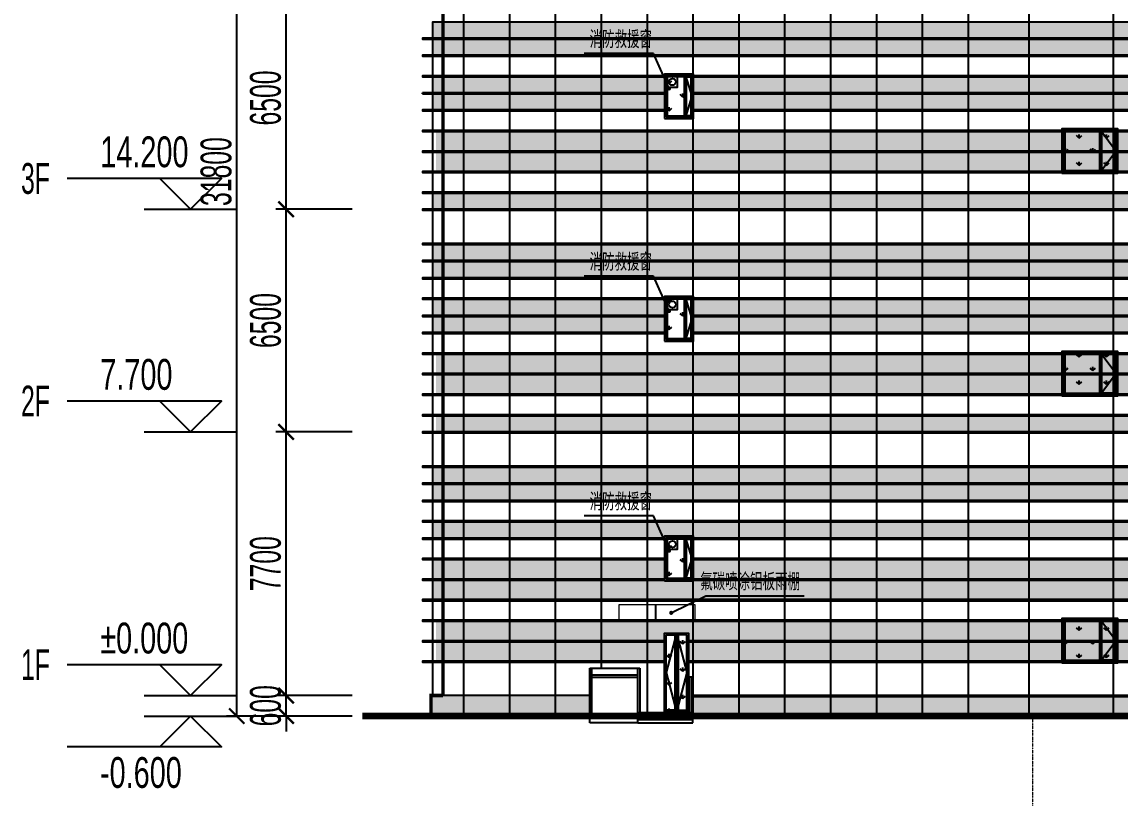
# Model space of a CAD drawing. Extents: x 137748 to 546915, y -417571 to -267079.
# Drawn here: x 138467 to 170534, y -312500 to -289836 of the extents above; entities that cross this region are included whole.
import ezdxf
from ezdxf.enums import TextEntityAlignment as Align

# ---------------------------------------------------------------- set-up
doc = ezdxf.new("R2010")
doc.units = 0
doc.linetypes.add('DASHDOT', pattern=[1, 0.5, -0.25, 0, -0.25])
doc.layers.get('0').update_dxf_attribs({"color": 8})
doc.layers.get('Defpoints').update_dxf_attribs({"color": 8})
for name, color, linetype in [('#幕墙分格线-立面', 8, 'Continuous'), ('#文字', 8, 'Continuous'), ('#标注', 8, 'Continuous'), ('A-ELEV-1', 8, 'Continuous'), ('A-ELEV-2', 8, 'Continuous'), ('A-ELEV-3', 8, 'Continuous'), ('A-ELEV-8', 8, 'Continuous'), ('A-FLOR-RAIL', 8, 'Continuous'), ('DIM_LEAD', 8, 'Continuous'), ('E-HATCH3', 8, 'Continuous'), ('E_WINDOW', 8, 'Continuous'), ('S_STAIR', 8, 'Continuous'), ('STAIR', 8, 'Continuous')]:
    doc.layers.add(name, color=color, linetype=linetype)
for name, color, linetype, lineweight in [('DOOR_FIRE', 8, 'Continuous', 13), ('DOTE', 8, 'DASHDOT', 5), ('PUB_TEXT', 8, 'Continuous', 5)]:
    doc.layers.add(name, color=color, linetype=linetype, lineweight=lineweight)
doc.styles.add('#文字', font='jrs.shx', dxfattribs={"width": 0.7, "bigfont": 'hztxt.shx'})
doc.styles.add('_TCH_DIM', font='SIMPLEX', dxfattribs={"bigfont": 'GBCBIG'})
doc.styles.add('HZ', font='jrs.shx', dxfattribs={"width": 0.6, "bigfont": 'hztxt.shx'})
doc.styles.add('JHZX', font='jrs.shx', dxfattribs={"width": 0.6, "bigfont": 'jhz.shx'})
doc.styles.add('楷体', font='', dxfattribs={"width": 0.75})
doc.styles.get('楷体').set_extended_font_data('KaiTi_GB2312')
doc.dimstyles.new('JZBZ-300', dxfattribs={"dimscale": 300, "dimtxt": 3, "dimasz": 1.5, "dimexe": 1, "dimexo": 1, "dimgap": 0.5, "dimtad": 1, "dimdec": 0, "dimdsep": 46, "dimtxsty": 'JHZX', "dimblk1": 'ARCHTICK', "dimblk2": 'ARCHTICK', "dimsah": 1, "dimcen": 0, "dimclrd": 1, "dimclre": 1, "dimclrt": 2, "dimadec": 1, "dimazin": 2, "dimtfac": 1, "dimtdec": 0, "dimtix": 1, "dimtmove": 0, "dimatfit": 3, "dimfxl": 1, "dimtolj": 1, "dimlwd": -1, "dimlwe": -1, "dimarcsym": 1})
pattern_1 = [(270, (-150412.94, 309406.03), (500, -250), [50, -200]), (270, (-150312.94, 309406.03), (500, -250), [50, -200]), (5e-10, (-150162.94, 309481.03), (500, 250), [100, -400]), (5e-10, (-150162.94, 309031.03), (500, 250), [100, -400]), (333.43495, (-150562.94, 309506.03), (500, -2e-07), [223.6, -335.417]), (333.43495, (-150362.94, 309356.03), (500, -1e-05), [223.6, -335.417]), (333.43495, (-150562.94, 309481.03), (500, -2e-07), [167.7, -111.8, 167.7, -111.817]), (26.56505, (-150562.94, 309281.03), (500, 2e-07), [167.7, -111.8, 167.7, -111.817]), (26.56505, (-150362.94, 309406.03), (500, 2e-07), [223.6, -335.417]), (26.56505, (-150562.94, 309256.03), (500, 2e-07), [223.6, -335.417])]
pattern_2 = [(90, (-49776.75, 120), (-399.118, 399.118), [105.832, -692.404]), (45, (-49776.75, 120), (-399.118, 399.118), [105.832, -458.606]), (135, (-49776.75, 120), (-399.118, -399.118), [105.832, -458.606])]

# ---------------------------------------------------------------- blocks, each defined once
blk = doc.blocks.new('R1-R6网格')
at = {"layer": 'E-HATCH3'}
h = blk.add_hatch(dxfattribs=at)
h.set_pattern_fill('菱形金属网', color=256, scale=250, angle=-90, style=0)
h.set_pattern_definition(pattern_1)
h.paths.add_polyline_path([(139047, 19200), (-97, 19200), (-97, 19670), (139047, 19670)])
h = blk.add_hatch(dxfattribs=at)
h.set_pattern_fill('菱形金属网', color=256, scale=250, angle=-90, style=0)
h.set_pattern_definition(pattern_1)
h.paths.add_polyline_path([(139047, 18700), (-97, 18700), (-97, 19170), (139047, 19170)])
h = blk.add_hatch(dxfattribs=at)
h.set_pattern_fill('菱形金属网', color=256, scale=250, angle=-90, style=0)
h.set_pattern_definition(pattern_1)
h.paths.add_polyline_path([(6668, 17600), (6668, 18070), (-97, 18070), (-97, 17600)])
h.paths.add_polyline_path([(7513, 18070), (7513, 17600), (139047, 17600), (139047, 18070)])
h = blk.add_hatch(dxfattribs=at)
h.set_pattern_fill('菱形金属网', color=256, scale=250, angle=-90, style=0)
h.set_pattern_definition(pattern_1)
h.paths.add_polyline_path([(6668, 17100), (6668, 17570), (-97, 17570), (-97, 17100)])
h.paths.add_polyline_path([(7513, 17570), (7513, 17100), (139047, 17100), (139047, 17570)])
h = blk.add_hatch(dxfattribs=at)
h.set_pattern_fill('菱形金属网', color=256, scale=250, angle=-90, style=0)
h.set_pattern_definition(pattern_1)
h.paths.add_polyline_path([(6668, 16470), (6668, 15900), (138950, 15900), (138950, 16470)])
h.paths.add_polyline_path([(6668, 15900), (6668, 16470), (0, 16470), (0, 15900)])
h = blk.add_hatch(dxfattribs=at)
h.set_pattern_fill('菱形金属网', color=256, scale=250, angle=-90, style=0)
h.set_pattern_definition(pattern_1)
h.paths.add_polyline_path([(7513, 15870), (7513, 15300), (138950, 15300), (138950, 15870)])
h.paths.add_polyline_path([(7497, 15300), (7497, 15870), (0, 15870), (0, 15300)])
h = blk.add_hatch(dxfattribs=at)
h.set_pattern_fill('菱形金属网', color=256, scale=250, angle=-90, style=0)
h.set_pattern_definition(pattern_1)
h.paths.add_polyline_path([(139047, 14200), (-97, 14200), (-97, 14670), (139047, 14670)])
h = blk.add_hatch(dxfattribs=at)
h.set_pattern_fill('菱形金属网', color=256, scale=250, angle=-90, style=0)
h.set_pattern_definition(pattern_1)
h.paths.add_polyline_path([(139047, 12700), (-97, 12700), (-97, 13170), (139047, 13170)])
h = blk.add_hatch(dxfattribs=at)
h.set_pattern_fill('菱形金属网', color=256, scale=250, angle=-90, style=0)
h.set_pattern_definition(pattern_1)
h.paths.add_polyline_path([(139047, 12200), (-97, 12200), (-97, 12670), (139047, 12670)])
h = blk.add_hatch(dxfattribs=at)
h.set_pattern_fill('菱形金属网', color=256, scale=250, angle=-90, style=0)
h.set_pattern_definition(pattern_1)
h.paths.add_polyline_path([(6668, 11100), (6668, 11570), (-97, 11570), (-97, 11100)])
h.paths.add_polyline_path([(7513, 11570), (7513, 11100), (139047, 11100), (139047, 11570)])
h = blk.add_hatch(dxfattribs=at)
h.set_pattern_fill('菱形金属网', color=256, scale=250, angle=-90, style=0)
h.set_pattern_definition(pattern_1)
h.paths.add_polyline_path([(6668, 10600), (6668, 11070), (-97, 11070), (-97, 10600)])
h.paths.add_polyline_path([(7513, 11070), (7513, 10600), (139047, 10600), (139047, 11070)])
h = blk.add_hatch(dxfattribs=at)
h.set_pattern_fill('菱形金属网', color=256, scale=250, angle=-90, style=0)
h.set_pattern_definition(pattern_1)
h.paths.add_polyline_path([(7497, 9400), (7497, 9970), (0, 9970), (0, 9400)])
h.paths.add_polyline_path([(54198, 9400), (54198, 9970), (7513, 9970), (7513, 9400)])
h.paths.add_polyline_path([(58692, 9970), (58692, 9400), (138950, 9400), (138950, 9970)])
h = blk.add_hatch(dxfattribs=at)
h.set_pattern_fill('菱形金属网', color=256, scale=250, angle=-90, style=0)
h.set_pattern_definition(pattern_1)
h.paths.add_polyline_path([(7497, 8800), (7497, 9370), (0, 9370), (0, 8800)])
h.paths.add_polyline_path([(54198, 8800), (54198, 9370), (7513, 9370), (7513, 8800), (53025, 8800), (53025, 8900), (53075, 8900), (53075, 8800)])
h.paths.add_polyline_path([(58692, 9370), (58692, 8800), (59815, 8800), (59815, 8900), (59865, 8900), (59865, 8800), (138950, 8800), (138950, 9370)])
h = blk.add_hatch(dxfattribs=at)
h.set_pattern_fill('菱形金属网', color=256, scale=250, angle=-90, style=0)
h.set_pattern_definition(pattern_1)
h.paths.add_polyline_path([(53025, 7700), (53025, 8170), (0, 8170), (0, 7700)])
h.paths.add_polyline_path([(59865, 8170), (59865, 7700), (138950, 7700), (138950, 8170)])
h.paths.add_polyline_path([(54198, 7700), (54198, 8170), (53075, 8170), (53075, 7700)])
h.paths.add_polyline_path([(58692, 8170), (58692, 7700), (59815, 7700), (59815, 8170)])
h = blk.add_hatch(dxfattribs=at)
h.set_pattern_fill('菱形金属网', color=256, scale=250, angle=-90, style=0)
h.set_pattern_definition(pattern_1)
h.paths.add_polyline_path([(139047, 6200), (-97, 6200), (-97, 6670), (139047, 6670)])
h = blk.add_hatch(dxfattribs=at)
h.set_pattern_fill('菱形金属网', color=256, scale=250, angle=-90, style=0)
h.set_pattern_definition(pattern_1)
h.paths.add_polyline_path([(139047, 5700), (-97, 5700), (-97, 6170), (139047, 6170)])
h = blk.add_hatch(dxfattribs=at)
h.set_pattern_fill('菱形金属网', color=256, scale=250, angle=-90, style=0)
h.set_pattern_definition(pattern_1)
h.paths.add_polyline_path([(6668, 4600), (6668, 4650), (7528, 4650), (7528, 4600), (139047, 4600), (139047, 5070), (-97, 5070), (-97, 4600)])
h = blk.add_hatch(dxfattribs=at)
h.set_pattern_fill('菱形金属网', color=256, scale=250, angle=-90, style=0)
h.set_pattern_definition(pattern_1)
h.paths.add_polyline_path([(7528, 3970), (7528, 3400), (139047, 3400), (139047, 3970)])
h.paths.add_polyline_path([(6668, 3400), (6668, 3970), (-97, 3970), (-97, 3400)])
h = blk.add_hatch(dxfattribs=at)
h.set_pattern_fill('菱形金属网', color=256, scale=250, angle=-90, style=0)
h.set_pattern_definition(pattern_1)
h.paths.add_polyline_path([(7528, 3370), (7528, 3355), (6668, 3355), (6668, 3370), (-97, 3370), (-97, 2800), (139047, 2800), (139047, 3370)])
h = blk.add_hatch(dxfattribs=at)
h.set_pattern_fill('菱形金属网', color=256, scale=250, angle=-90, style=0)
h.set_pattern_definition(pattern_1)
h.paths.add_polyline_path([(6668, 1600), (6668, 1820), (7373, 1820), (7373, 1600), (7497, 1600), (7497, 2170), (0, 2172), (0, 1602)])
h.paths.add_polyline_path([(47919, 1600), (47919, 2170), (7512, 2170), (7512, 1600)])
h.paths.add_polyline_path([(47919, 2170), (47919, 1600), (53743, 1600), (53743, 2170)])
h = blk.add_hatch(dxfattribs=at)
h.set_pattern_fill('菱形金属网', color=256, scale=250, angle=-90, style=0)
h.set_pattern_definition(pattern_1)
h.paths.add_polyline_path([(6668, 1202), (6668, 1571), (0, 1572), (0, 1002), (6668, 1002), (6668, 1202)])
h.paths.add_polyline_path([(47919, 1000), (47919, 1570), (7373, 1570), (7373, 1000)])
h.paths.add_polyline_path([(47919, 1570), (47919, 1000), (53743, 1000), (53743, 1570)])
at = {"layer": 'A-ELEV-1', "ltscale": 5}
for points in [[(139047, 19200), (-97, 19200), (-97, 19670), (139047, 19670)], [(139047, 18700), (-97, 18700), (-97, 19170), (139047, 19170)], [(139047, 14200), (-97, 14200), (-97, 14670), (139047, 14670)], [(139047, 13200), (-97, 13200), (-97, 14170), (139047, 14170)], [(139047, 12700), (-97, 12700), (-97, 13170), (139047, 13170)], [(139047, 12200), (-97, 12200), (-97, 12670), (139047, 12670)], [(139047, 6200), (-97, 6200), (-97, 6670), (139047, 6670)], [(139047, 5700), (-97, 5700), (-97, 6170), (139047, 6170)], [(139047, 5100), (-97, 5100), (-97, 5670), (139047, 5670)]]:
    blk.add_lwpolyline(points, close=True, dxfattribs=at)
for points in [[(6668, 18100), (-97, 18100), (-97, 18670), (139047, 18670), (139047, 18100), (7513, 18100)], [(6668, 17600), (-97, 17600), (-97, 18070), (6668, 18070)], [(7513, 18070), (139047, 18070), (139047, 17600), (7513, 17600)], [(6668, 17100), (-97, 17100), (-97, 17570), (6668, 17570)], [(7513, 17570), (139047, 17570), (139047, 17100), (7513, 17100)], [(7513, 16500), (-97, 16500), (-97, 17070), (6668, 17070)], [(7513, 17070), (139047, 17070), (139047, 16500), (7513, 16500)], [(7513, 15900), (-97, 15900), (-97, 16470), (7513, 16470)], [(7513, 16470), (139047, 16470), (139047, 15900), (7513, 15900)], [(7513, 15300), (-97, 15300), (-97, 15870), (7513, 15870)], [(7513, 15870), (139047, 15870), (139047, 15300), (7513, 15300)], [(7513, 15270), (139047, 15270), (139047, 14700), (-97, 14700), (-97, 15270), (7513, 15270)], [(6668, 11600), (-97, 11600), (-97, 12170), (139047, 12170), (139047, 11600), (7513, 11600)], [(6668, 11100), (-97, 11100), (-97, 11570), (6668, 11570)], [(7513, 11570), (139047, 11570), (139047, 11100), (7513, 11100)], [(6668, 10600), (-97, 10600), (-97, 11070), (6668, 11070)], [(7513, 11070), (139047, 11070), (139047, 10600), (7513, 10600)], [(7513, 10000), (-97, 10000), (-97, 10570), (6668, 10570)], [(7513, 10570), (54198, 10570)], [(7513, 9400), (-97, 9400), (-97, 9970), (7513, 9970)], [(54198, 10000), (7513, 10000)], [(7513, 9970), (54198, 9970)], [(7513, 8800), (-97, 8800), (-97, 9370), (7513, 9370)], [(54198, 9400), (7513, 9400)], [(7513, 9370), (54198, 9370)], [(53025, 8200), (-97, 8200), (-97, 8770), (7513, 8770)], [(53025, 8800), (7513, 8800)], [(7513, 8770), (53025, 8770)], [(53025, 7700), (-97, 7700), (-97, 8170), (53025, 8170)], [(59865, 6700), (-97, 6700), (-97, 7670), (52975, 7670)], [(6668, 4600), (-97, 4600), (-97, 5070), (139047, 5070), (139047, 4600), (7528, 4600)], [(6668, 4000), (-97, 4000), (-97, 4570), (6668, 4570)], [(7528, 4570), (139047, 4570), (139047, 4000), (7528, 4000)], [(6668, 3400), (-97, 3400), (-97, 3970), (6668, 3970)], [(7528, 3970), (139047, 3970), (139047, 3400), (7528, 3400)], [(7528, 3370), (139047, 3370), (139047, 2800), (-97, 2800), (-97, 3370), (6668, 3370)], [(7512, 2200), (-97, 2200), (-97, 2770), (53743, 2770)], [(6668, 1600), (-97, 1600), (-97, 2170), (7512, 2170)], [(53743, 2200), (7512, 2200)], [(7512, 2170), (48448, 2170)], [(6668, 1570), (6668, 1106), (6668, 1000), (-97, 1000), (-97, 1570), (6668, 1570)], [(48448, 1600), (7373, 1600)], [(7373, 1570), (48448, 1570)], [(4497, 0), (-97, 0), (-97, 970), (6668, 970)], [(48448, 1000), (7373, 1000)], [(7373, 970), (52995, 970)], [(53045, 970), (53743, 970), (53743, -2), (7512, 0)]]:
    blk.add_lwpolyline(points, dxfattribs=at)
blk = doc.blocks.new('R1-R6板')
at = {"layer": 'A-ELEV-2'}
for p, q in [((3, 16600), (3, 16630)), ((7068, 16630), (3, 16630)), ((3, 16600), (7068, 16600)), ((139747, 16630), (7913, 16630)), ((7913, 16600), (139747, 16600)), ((4897, -970), (600, -970))]:
    blk.add_line(p, q, dxfattribs=at)
for points in [[(139747, 18230), (3, 18230), (3, 18200), (139747, 18200)], [(139747, 17730), (3, 17730), (3, 17700), (139747, 17700)], [(139747, 13730), (3, 13730), (3, 13700), (139747, 13700)], [(139747, 13230), (3, 13230), (3, 13200), (139747, 13200)], [(139747, 12230), (3, 12230), (3, 12200), (139747, 12200)], [(139747, 11730), (3, 11730), (3, 11700), (139747, 11700)], [(139747, 11230), (3, 11230), (3, 11200), (139747, 11200)], [(139747, 5730), (3, 5730), (3, 5700), (139747, 5700)], [(139747, 5230), (3, 5230), (3, 5200), (139747, 5200)], [(139747, 4730), (3, 4730), (3, 4700), (139747, 4700)], [(139747, 4130), (3, 4130), (3, 4100), (139747, 4100)]]:
    blk.add_lwpolyline(points, close=True, dxfattribs=at)
for points in [[(7068, 17130), (3, 17130), (3, 17100), (7068, 17100)], [(7913, 17100), (139747, 17100), (139747, 17130), (7913, 17130)], [(7068, 16130), (3, 16130), (3, 16100), (7068, 16100)], [(7913, 16100), (139747, 16100), (139747, 16130), (7913, 16130)], [(19831, 15500), (139747, 15500), (139747, 15530), (3, 15530), (3, 15500), (7897, 15500)], [(7913, 15500), (19831, 15500)], [(7897, 14930), (3, 14930), (3, 14900), (7897, 14900)], [(19831, 14930), (7913, 14930)], [(7913, 14900), (19831, 14900)], [(19831, 14900), (139747, 14900), (139747, 14930), (19831, 14930)], [(7897, 14330), (3, 14330), (3, 14300), (139747, 14300), (139747, 14330), (19831, 14330)], [(19831, 14330), (7913, 14330)], [(7068, 10630), (3, 10630), (3, 10600), (7068, 10600)], [(7913, 10600), (139747, 10600), (139747, 10630), (7913, 10630)], [(7068, 10130), (3, 10130), (3, 10100), (7068, 10100)], [(7913, 10100), (139747, 10100), (139747, 10130), (7913, 10130)], [(7068, 9630), (3, 9630), (3, 9600), (7068, 9600)], [(7913, 9600), (139747, 9600), (139747, 9630), (7913, 9630)], [(54598, 9030), (3, 9030), (3, 9000), (7897, 9000)], [(7913, 9000), (19809, 9000)], [(19831, 9000), (54598, 9000)], [(7897, 8430), (3, 8430), (3, 8400), (7897, 8400)], [(19809, 8430), (7913, 8430)], [(7913, 8400), (19809, 8400)], [(54598, 8430), (19831, 8430)], [(19831, 8400), (54598, 8400)], [(7897, 7830), (3, 7830), (3, 7800), (53425, 7800)], [(19809, 7830), (7913, 7830)], [(53425, 7830), (19831, 7830)], [(53425, 7230), (3, 7230), (3, 7200), (53425, 7200)], [(53375, 6730), (3, 6730), (3, 6700), (53375, 6700)], [(7068, 3630), (3, 3630), (3, 3600), (7068, 3600)], [(7913, 3600), (139747, 3600), (139747, 3630), (7913, 3630)], [(7068, 3030), (3, 3030), (3, 3000), (7068, 3000)], [(7913, 3000), (139747, 3000), (139747, 3030), (7913, 3030)], [(7068, 2430), (3, 2430), (3, 2400), (7068, 2400)], [(7913, 2400), (139747, 2400), (139747, 2430), (7913, 2430)], [(98462, 1800), (139747, 1800), (139747, 1830), (3, 1830), (3, 1800), (54143, 1800)], [(6587, 1230), (3, 1230), (3, 1200), (6587, 1200)], [(54143, 1230), (7912, 1230)], [(7912, 1200), (46657, 1200)], [(6587, 630), (3, 630), (3, 600), (6587, 600)], [(46657, 630), (7912, 630)], [(7912, 600), (46657, 600)], [(4947, 30), (3, 30), (3, 0), (4947, 0)], [(46657, 30), (7912, 30)], [(7912, 0), (53395, 0)], [(53345, -970), (7912, -970)], [(7912, -1000), (53345, -1000)]]:
    blk.add_lwpolyline(points, dxfattribs=at)
blk = doc.blocks.new('XZCAD')
at = {"layer": '#幕墙分格线-立面', "ltscale": 300}
for p, q in [((151363, -278306), (151363, -310106)), ((152703, -278306), (152703, -310106)), ((154042, -278306), (154042, -310106)), ((155381, -278306), (155381, -308706)), ((156721, -278306), (156721, -310106)), ((158060, -278306), (158060, -310106)), ((159400, -278306), (159400, -310106)), ((160739, -278306), (160739, -310106)), ((162078, -278306), (162078, -310106)), ((163418, -278306), (163418, -310106)), ((164757, -278306), (164757, -310106)), ((166096, -278306), (166096, -310106)), ((167873, -278306), (167873, -310106)), ((170335, -278306), (170335, -310106))]:
    blk.add_line(p, q, dxfattribs=at)
blk = doc.blocks.new('A$Cc5325ee2')
at = {"layer": 'E-HATCH3'}
h = blk.add_hatch(dxfattribs=at)
h.set_pattern_fill('GRASS', color=256, scale=200, style=0)
h.set_pattern_definition(pattern_2)
h.paths.add_polyline_path([(-49727, 17500), (-48982, 17500), (-48982, 18700), (-49727, 18700)])
h = blk.add_hatch(dxfattribs=at)
h.set_pattern_fill('GRASS', color=256, scale=200, style=0)
h.set_pattern_definition(pattern_2)
h.paths.add_polyline_path([(-38169, 15850), (-36536, 15850), (-36536, 17150), (-38169, 17150)])
h = blk.add_hatch(dxfattribs=at)
h.set_pattern_fill('GRASS', color=256, scale=200, style=0)
h.set_pattern_definition(pattern_2)
h.paths.add_polyline_path([(-49727, 11000), (-48982, 11000), (-48982, 12200), (-49727, 12200)])
h = blk.add_hatch(dxfattribs=at)
h.set_pattern_fill('GRASS', color=256, scale=200, style=0)
h.set_pattern_definition(pattern_2)
h.paths.add_polyline_path([(-38169, 9350), (-36536, 9350), (-36536, 10650), (-38169, 10650)])
h = blk.add_hatch(dxfattribs=at)
h.set_pattern_fill('GRASS', color=256, scale=200, style=0)
h.set_pattern_definition(pattern_2)
h.paths.add_polyline_path([(-49727, 4000), (-48982, 4000), (-48982, 5200), (-49727, 5200)])
h = blk.add_hatch(dxfattribs=at)
h.set_pattern_fill('GRASS', color=256, scale=200, style=0)
h.set_pattern_definition(pattern_2)
h.paths.add_polyline_path([(-38169, 1550), (-36536, 1550), (-36536, 2850), (-38169, 2850)])
h = blk.add_hatch(dxfattribs=at)
h.set_pattern_fill('GRASS', color=256, scale=200, style=0)
h.set_pattern_definition(pattern_2)
edge = h.paths.add_edge_path()
edge.add_line((-49777, 2420), (-49073, 2420))
edge.add_line((-49073, 2420), (-49073, 120))
edge.add_line((-49073, 120), (-49777, 120))
edge.add_line((-49777, 120), (-49777, 2420))
edge.add_line((-49777, 2420), (-49073, 2420))
at = {"layer": 'A-FLOR-RAIL'}
for p, q in [((-51959, 100), (-51959, 1400)), ((-51959, 1400), (-51909, 1400)), ((-51909, 1400), (-50551, 1400)), ((-51909, 1400), (-51909, 100)), ((-50551, 100), (-50551, 1400)), ((-50551, 1400), (-50501, 1400)), ((-50501, 1400), (-50501, 100)), ((-51909, 1200), (-50551, 1200)), ((-51909, 1140), (-50551, 1140))]:
    blk.add_line(p, q, dxfattribs=at)
blk.add_lwpolyline([(-49033, 100), (-49033, 1150), (-48983, 1150), (-48983, 100)], dxfattribs=at)
at = {"layer": 'DIM_LEAD'}
for p, q in [((-50101, 19348), (-52122, 19348)), ((-49644, 18328), (-50101, 19348)), ((-50101, 12848), (-52122, 12848)), ((-49644, 11828), (-50101, 12848)), ((-50101, 5848), (-52122, 5848)), ((-49644, 4828), (-50101, 5848)), ((-49580, 3015), (-48573, 3512)), ((-48573, 3512), (-45697, 3512))]:
    blk.add_line(p, q, dxfattribs=at)
at = {"layer": 'DIM_LEAD', "const_width": 60}
for points in [[(-49632, 18300, 1), (-49656, 18355, 1)], [(-49632, 11800, 1), (-49656, 11855, 1)], [(-49632, 4800, 1), (-49656, 4855, 1)], [(-49607, 3002, 1), (-49553, 3028, 1)]]:
    blk.add_lwpolyline(points, format="xyb", close=True, dxfattribs=at)
at = {"layer": 'DOOR_FIRE'}
blk.add_lwpolyline([(-51112, 2780), (-48885, 2780), (-48885, 3250), (-51112, 3250)], close=True, dxfattribs=at)
at = {"layer": 'E_WINDOW'}
for p, q in [((-49166, 18700), (-49166, 17500)), ((-49166, 12200), (-49166, 11000)), ((-49166, 5200), (-49166, 4000)), ((-50033, 2780), (-50033, 3250)), ((-49425, 2420), (-49425, 120))]:
    blk.add_line(p, q, dxfattribs=at)
at = {"layer": 'E_WINDOW', "ltscale": 250}
for points in [[(-49777, 17450), (-48932, 17450), (-48932, 18750), (-49777, 18750)], [(-49727, 17500), (-48982, 17500), (-48982, 18700), (-49727, 18700)], [(-49697, 17530), (-49196, 17530), (-49196, 18670), (-49697, 18670)], [(-49012, 17530), (-49136, 17530), (-49136, 18670), (-49012, 18670)], [(-38169, 15850), (-36536, 15850), (-36536, 17150), (-38169, 17150)], [(-38119, 15900), (-36586, 15900), (-36586, 17100), (-38119, 17100)], [(-38089, 15930), (-37066, 15930), (-37066, 17070), (-38089, 17070)], [(-36616, 15930), (-37006, 15930), (-37006, 17070), (-36616, 17070)], [(-49777, 10950), (-48932, 10950), (-48932, 12250), (-49777, 12250)], [(-49727, 11000), (-48982, 11000), (-48982, 12200), (-49727, 12200)], [(-49697, 11030), (-49196, 11030), (-49196, 12170), (-49697, 12170)], [(-49012, 11030), (-49136, 11030), (-49136, 12170), (-49012, 12170)], [(-38169, 9350), (-36536, 9350), (-36536, 10650), (-38169, 10650)], [(-38119, 9400), (-36586, 9400), (-36586, 10600), (-38119, 10600)], [(-38089, 9430), (-37066, 9430), (-37066, 10570), (-38089, 10570)], [(-36616, 9430), (-37006, 9430), (-37006, 10570), (-36616, 10570)], [(-49777, 3950), (-48932, 3950), (-48932, 5250), (-49777, 5250)], [(-49727, 4000), (-48982, 4000), (-48982, 5200), (-49727, 5200)], [(-49697, 4030), (-49196, 4030), (-49196, 5170), (-49697, 5170)], [(-49012, 4030), (-49136, 4030), (-49136, 5170), (-49012, 5170)], [(-38169, 1550), (-36536, 1550), (-36536, 2850), (-38169, 2850)], [(-38119, 1600), (-36586, 1600), (-36586, 2800), (-38119, 2800)], [(-38089, 1630), (-37066, 1630), (-37066, 2770), (-38089, 2770)], [(-36616, 1630), (-37006, 1630), (-37006, 2770), (-36616, 2770)], [(-49727, 2370), (-49475, 2370), (-49475, 170), (-49727, 170)], [(-49123, 2370), (-49375, 2370), (-49375, 170), (-49123, 170)]]:
    blk.add_lwpolyline(points, close=True, dxfattribs=at)
for points in [[(-49166, 18700), (-48982, 18100), (-49166, 17500)], [(-37036, 17100), (-36586, 16500), (-37036, 15900)], [(-49166, 12200), (-48982, 11600), (-49166, 11000)], [(-37036, 10600), (-36586, 10000), (-37036, 9400)], [(-49166, 5200), (-48982, 4600), (-49166, 4000)], [(-37036, 2800), (-36586, 2200), (-37036, 1600)], [(-49777, 2420), (-49073, 2420), (-49073, 120), (-49777, 120), (-49777, 2420), (-49073, 2420)], [(-49425, 2420), (-49727, 1270), (-49425, 120)], [(-49425, 2420), (-49123, 1270), (-49425, 120)]]:
    blk.add_lwpolyline(points, dxfattribs=at)
at = {"layer": 'S_STAIR'}
for points in [[(-49397, 18670), (-49697, 18670), (-49697, 18370), (-49397, 18370)], [(-49397, 12170), (-49697, 12170), (-49697, 11870), (-49397, 11870)], [(-49397, 5170), (-49697, 5170), (-49697, 4870), (-49397, 4870)]]:
    blk.add_lwpolyline(points, close=True, dxfattribs=at)
for centre in [(-49547, 18520), (-49547, 12020), (-49547, 5020)]:
    blk.add_circle(centre, 100, dxfattribs=at)
at = {"layer": 'STAIR'}
for points in [[(-51959, -200), (-51959, 100)], [(-50551, 100), (-48933, 100)], [(-50551, -200), (-50551, 100)], [(-50551, 0), (-48945, 0)], [(-48945, -200), (-48945, 100)], [(-50551, -200), (-51959, -200)], [(-50551, -100), (-48945, -100)], [(-50551, -200), (-48945, -200)]]:
    blk.add_lwpolyline(points, dxfattribs=at)
at = {"layer": 'PUB_TEXT', "style": '_TCH_DIM'}
for s, p in [('消防救援窗', (-51964, 19505)), ('消防救援窗', (-51964, 13005)), ('消防救援窗', (-51964, 6005)), ('氟碳喷涂铝板雨棚', (-48736, 3670))]:
    blk.add_text(s, height=506.4, dxfattribs=at).set_placement(p)
blk = doc.blocks.new('_ARCHTICK')
at = {"color": 0, "linetype": 'ByBlock', "const_width": 0.15}
blk.add_lwpolyline([(-0.5, -0.5), (0.5, 0.5)], dxfattribs=at)
blk = doc.blocks.new('*D510')
at = {"layer": '#标注', "color": 8, "linetype": 'ByBlock', "ltscale": 300, "transparency": 16777216}
for p, q in [((146182, -309506), (146182, -309056)), ((148109, -309506), (145882, -309506)), ((146182, -310106), (146182, -309506)), ((148109, -310106), (145882, -310106)), ((146182, -310106), (146182, -310556))]:
    blk.add_line(p, q, dxfattribs=at)
at = {"layer": 'Defpoints', "color": 0, "ltscale": 300, "transparency": 16777216}
for p in [(146182, -309506), (148409, -309506), (148409, -310106)]:
    blk.add_point(p, dxfattribs=at)
at = {"layer": '#标注', "color": 8, "ltscale": 300, "transparency": 16777216, "xscale": 450, "yscale": 450, "zscale": 450}
for p, rotation in [((146182, -309506), 270), ((146182, -310106), 90)]:
    blk.add_blockref('_ARCHTICK', p, dxfattribs=dict(at, rotation=rotation))
at = {"layer": '#标注', "color": 8, "ltscale": 300, "transparency": 16777216, "insert": (145582, -309806), "char_height": 900, "attachment_point": 5, "rotation": 90, "style": 'JHZX'}
blk.add_mtext('\\A1;600', dxfattribs=at)
blk = doc.blocks.new('*D511')
at = {"layer": '#标注', "color": 8, "linetype": 'ByBlock', "ltscale": 300, "transparency": 16777216}
for p, q in [((148109, -301806), (145882, -301806)), ((146182, -309506), (146182, -301806)), ((148109, -309506), (145882, -309506))]:
    blk.add_line(p, q, dxfattribs=at)
at = {"layer": 'Defpoints', "color": 0, "ltscale": 300, "transparency": 16777216}
for p in [(146182, -301806), (148409, -301806), (148409, -309506)]:
    blk.add_point(p, dxfattribs=at)
at = {"layer": '#标注', "color": 8, "ltscale": 300, "transparency": 16777216, "xscale": 450, "yscale": 450, "zscale": 450}
for p, rotation in [((146182, -301806), 90), ((146182, -309506), 270)]:
    blk.add_blockref('_ARCHTICK', p, dxfattribs=dict(at, rotation=rotation))
at = {"layer": '#标注', "color": 8, "ltscale": 300, "transparency": 16777216, "insert": (145582, -305656), "char_height": 900, "attachment_point": 5, "rotation": 90, "style": 'JHZX'}
blk.add_mtext('\\A1;7700', dxfattribs=at)
blk = doc.blocks.new('*D512')
at = {"layer": '#标注', "color": 8, "linetype": 'ByBlock', "ltscale": 300, "transparency": 16777216}
for p, q in [((148109, -295306), (145882, -295306)), ((146182, -301806), (146182, -295306)), ((148109, -301806), (145882, -301806))]:
    blk.add_line(p, q, dxfattribs=at)
at = {"layer": 'Defpoints', "color": 0, "ltscale": 300, "transparency": 16777216}
for p in [(146182, -295306), (148409, -295306), (148409, -301806)]:
    blk.add_point(p, dxfattribs=at)
at = {"layer": '#标注', "color": 8, "ltscale": 300, "transparency": 16777216, "xscale": 450, "yscale": 450, "zscale": 450}
for p, rotation in [((146182, -295306), 90), ((146182, -301806), 270)]:
    blk.add_blockref('_ARCHTICK', p, dxfattribs=dict(at, rotation=rotation))
at = {"layer": '#标注', "color": 8, "ltscale": 300, "transparency": 16777216, "insert": (145582, -298556), "char_height": 900, "attachment_point": 5, "rotation": 90, "style": 'JHZX'}
blk.add_mtext('\\A1;6500', dxfattribs=at)
blk = doc.blocks.new('*D513')
at = {"layer": '#标注', "color": 8, "linetype": 'ByBlock', "ltscale": 300, "transparency": 16777216}
for p, q in [((148109, -288806), (145882, -288806)), ((146182, -295306), (146182, -288806)), ((148109, -295306), (145882, -295306))]:
    blk.add_line(p, q, dxfattribs=at)
at = {"layer": 'Defpoints', "color": 0, "ltscale": 300, "transparency": 16777216}
for p in [(146182, -288806), (148409, -288806), (148409, -295306)]:
    blk.add_point(p, dxfattribs=at)
at = {"layer": '#标注', "color": 8, "ltscale": 300, "transparency": 16777216, "xscale": 450, "yscale": 450, "zscale": 450}
for p, rotation in [((146182, -288806), 90), ((146182, -295306), 270)]:
    blk.add_blockref('_ARCHTICK', p, dxfattribs=dict(at, rotation=rotation))
at = {"layer": '#标注', "color": 8, "ltscale": 300, "transparency": 16777216, "insert": (145582, -292056), "char_height": 900, "attachment_point": 5, "rotation": 90, "style": 'JHZX'}
blk.add_mtext('\\A1;6500', dxfattribs=at)
blk = doc.blocks.new('*D517')
at = {"layer": '#标注', "color": 8, "linetype": 'ByBlock', "ltscale": 300, "transparency": 16777216}
for p, q in [((148109, -278306), (144440, -278306)), ((144740, -310106), (144740, -278306)), ((148109, -310106), (144440, -310106))]:
    blk.add_line(p, q, dxfattribs=at)
at = {"layer": 'Defpoints', "color": 0, "ltscale": 300, "transparency": 16777216}
for p in [(144740, -278306), (148409, -278306), (148409, -310106)]:
    blk.add_point(p, dxfattribs=at)
at = {"layer": '#标注', "color": 8, "ltscale": 300, "transparency": 16777216, "xscale": 450, "yscale": 450, "zscale": 450}
for p, rotation in [((144740, -278306), 90), ((144740, -310106), 270)]:
    blk.add_blockref('_ARCHTICK', p, dxfattribs=dict(at, rotation=rotation))
at = {"layer": '#标注', "color": 8, "ltscale": 300, "transparency": 16777216, "insert": (144140, -294206), "char_height": 900, "attachment_point": 5, "rotation": 90, "style": 'JHZX'}
blk.add_mtext('\\A1;31800', dxfattribs=at)
blk = doc.blocks.new('LEVEL')
blk.add_line((9, 0), (0, 0))
blk.add_lwpolyline([(7.5, 3), (4.5, 0), (1.5, 3), (16.5, 3)])
at = {"style": '楷体', "width": 0.75}
blk.add_attdef('LEVEL', text='', height=3.5, dxfattribs=at).set_placement((9.33, 5.59), align=Align.MIDDLE_CENTER)
blk.add_attdef('FLOOR', text='', height=3.5, dxfattribs=at).set_placement((17.5, 3), align=Align.MIDDLE_LEFT)

msp = doc.modelspace()

# ---------------------------------------------------------------- hatches: boundary and pattern name
at = {"layer": 'E-HATCH3'}
h = msp.add_hatch(dxfattribs=at)
h.set_pattern_fill('玻璃D', color=256, scale=800, style=0)
h.set_pattern_definition([(0, (80, 160), (400, 400), [40, -360, 40, -360]), (0, (240, 320), (400, 400), [40, -360, 40, -360]), (90, (0, 40), (-400, 400), [40, -360]), (90, (160, 200), (-400, 400), [40, -360]), (45, (160, 240), (0, 400), [113.136, -226.27742, 113.136, -113.136]), (45, (120, 160), (0, 400), [56.568, -509.11742])])
h.paths.add_polyline_path([(203508.1, -310106), (203508.1, -309506), (150412.9, -309506), (150412.9, -310106), (155023.1, -310106), (155023.1, -309506.2), (158063.1, -309506.2), (158063.1, -310106)])
h.paths.add_polyline_path([(248712.7, -309506), (248712.7, -310106), (289663.3, -310106), (289663.3, -309506)])
h.paths.add_polyline_path([(240302.4, -310106), (240302.4, -309506), (215758.1, -309506), (215758.1, -310106)])

# ---------------------------------------------------------------- linework, layer by layer
at = {"layer": 'A-ELEV-3'}
for points, const_width in [([(150762.9, -309506), (150412.9, -309506), (150412.9, -310106)], 100), ([(148409.4, -310106), (291577, -310106)], 200)]:
    msp.add_lwpolyline(points, dxfattribs=dict(at, const_width=const_width))
at = {"layer": 'A-ELEV-8', "ltscale": 5, "const_width": 100}
msp.add_lwpolyline([(266674.6, -278306), (150762.9, -278306), (150762.9, -309506)], dxfattribs=at)
at = {"layer": 'DOTE'}
msp.add_line((167985.8, -321207), (167985.8, -310106), dxfattribs=at)

# ---------------------------------------------------------------- block references
at = {"layer": '#幕墙分格线-立面'}
msp.add_blockref('XZCAD', (0, 0), dxfattribs=at)
at = {"layer": '#标注'}
ref = msp.add_blockref('LEVEL', (144739.9, -295306), dxfattribs=dict(at, xscale=-300, yscale=300, zscale=300))
ref.add_attrib('LEVEL', '14.200', dxfattribs={"layer": '#文字', "height": 900, "style": '#文字', "width": 0.7}).set_placement((140754, -293628.2), align=Align.MIDDLE_LEFT)
ref.add_attrib('FLOOR', '3F', dxfattribs={"layer": '#文字', "height": 900, "style": 'HZ', "width": 0.6}).set_placement((138439.9, -294406), align=Align.MIDDLE_LEFT)
ref = msp.add_blockref('LEVEL', (144739.9, -301806), dxfattribs=dict(at, xscale=-300, yscale=300, zscale=300))
ref.add_attrib('LEVEL', '7.700', dxfattribs={"layer": '#文字', "height": 900, "style": '#文字', "width": 0.7}).set_placement((140754, -300128.2), align=Align.MIDDLE_LEFT)
ref.add_attrib('FLOOR', '2F', dxfattribs={"layer": '#文字', "height": 900, "style": 'HZ', "width": 0.6}).set_placement((138439.9, -300906), align=Align.MIDDLE_LEFT)
ref = msp.add_blockref('LEVEL', (144739.9, -309506), dxfattribs=dict(at, xscale=-300, yscale=300, zscale=300))
ref.add_attrib('LEVEL', '%%p0.000', dxfattribs={"layer": '#文字', "height": 900, "style": '#文字', "width": 0.7}).set_placement((140754, -307828.2), align=Align.MIDDLE_LEFT)
ref.add_attrib('FLOOR', '1F', dxfattribs={"layer": '#文字', "height": 900, "style": 'HZ', "width": 0.6}).set_placement((138439.9, -308606), align=Align.MIDDLE_LEFT)
ref = msp.add_blockref('LEVEL', (144739.9, -310106), dxfattribs=dict(at, xscale=300, yscale=300, zscale=300, rotation=180))
ref.add_attrib('LEVEL', '-0.600', dxfattribs={"layer": '#文字', "height": 900, "style": '#文字', "width": 0.7}).set_placement((141940.5, -311753.8), align=Align.MIDDLE_CENTER)
at = {"ltscale": 300}
msp.add_blockref('A$Cc5325ee2', (207008.1, -310106), dxfattribs=at)
at = {"layer": 'A-ELEV-1', "ltscale": 5}
msp.add_blockref('R1-R6网格', (150562.9, -309506), dxfattribs=at)
at = {"layer": 'A-ELEV-2'}
msp.add_blockref('R1-R6板', (150162.9, -308536), dxfattribs=at)

# ---------------------------------------------------------------- dimensions: what is measured, and where the dimension line sits
at = {"layer": '#标注', "ltscale": 300}
for p1, p2, distance, picture, middle in [((148409.4, -310106), (148409.4, -278306), 3669.6, '*D517', (144139.9, -294206)), ((148409.4, -295306), (148409.4, -288806), 2227.5, '*D513', (145582, -292056)), ((148409.4, -301806), (148409.4, -295306), 2227.5, '*D512', (145582, -298556)), ((148409.4, -309506), (148409.4, -301806), 2227.5, '*D511', (145582, -305656)), ((148409.4, -310106), (148409.4, -309506), 2227.5, '*D510', (145582, -309806))]:
    dim = msp.add_aligned_dim(p1=p1, p2=p2, distance=distance, dimstyle='JZBZ-300', override={"dimclrd": 8, "dimclre": 8, "dimclrt": 8, "dimfxl": 100}, dxfattribs=at)
    dim.commit()
    dim.dimension.update_dxf_attribs({"geometry": picture, "text_midpoint": middle})

doc.saveas('drawing.dxf')
